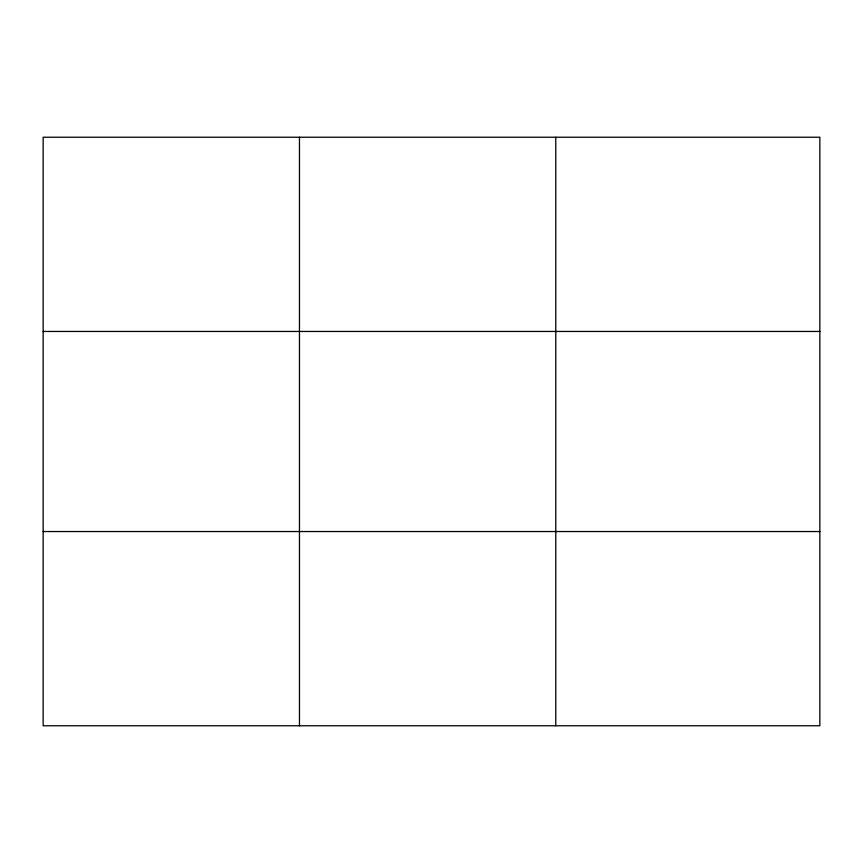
<?xml version="1.0" encoding="UTF-8"?>
<svg xmlns="http://www.w3.org/2000/svg" width="863" height="863" viewBox="0 0 863 863"><rect width="100%" height="100%" fill="white"/><g stroke="black" fill="none" stroke-linecap="round" stroke-linejoin="round"><path stroke-width="1.29" d="M299.461 137.239L299.461 725.761M555.772 137.239L555.772 725.761M819.85 331.457L819.85 137.239L43.15 137.239L43.15 725.761L819.85 725.761L819.85 331.457L43.15 331.457M43.15 531.543L819.85 531.543"/></g></svg>
